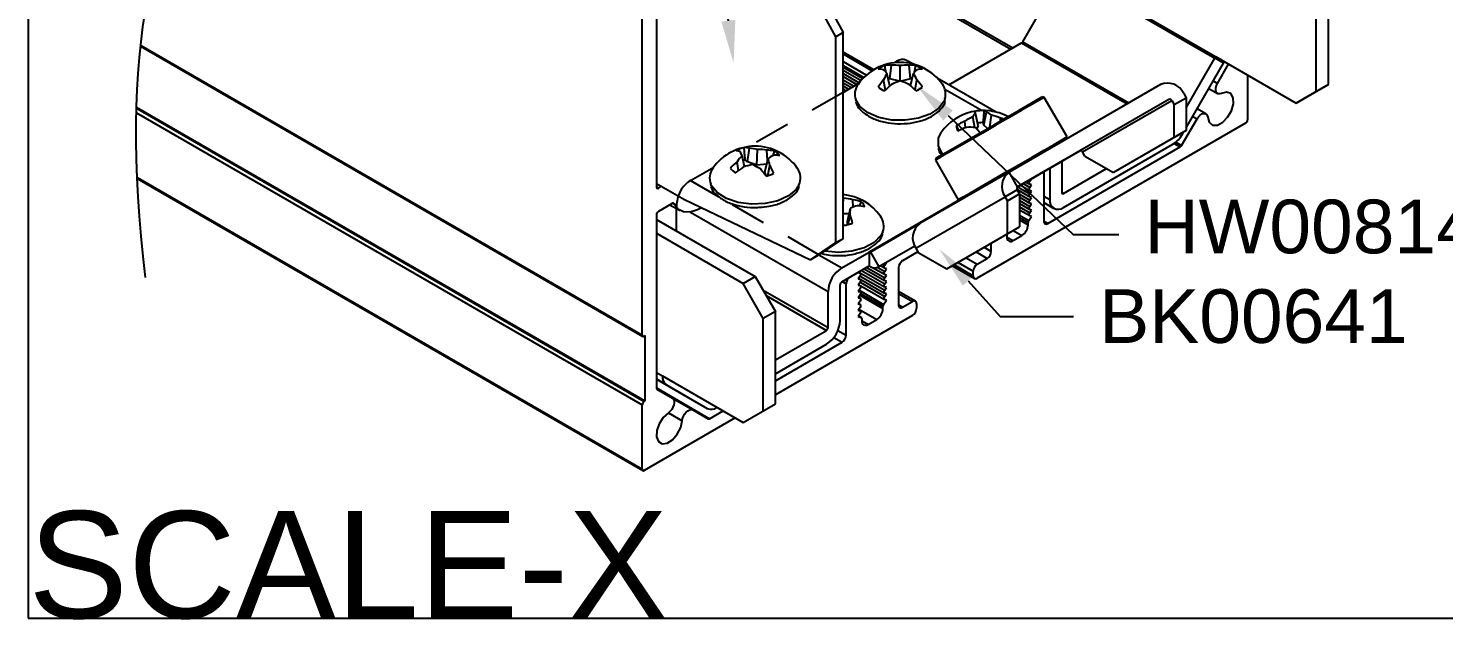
# Model space of a CAD drawing. Extents: x 0 to 10.6, y -9.5 to 0.1.
# Drawn here: x 0 to 4.96, y -9.473 to -7.401 of the extents above; entities that cross this region are included whole.
import ezdxf
from ezdxf import colors
from ezdxf.entities.mleader import LeaderData, LeaderLine
from ezdxf.math import Vec2, Vec3

# ---------------------------------------------------------------- set-up
doc = ezdxf.new("R2010")
doc.units = 0
doc.header["$LTSCALE"] = 0.5
doc.header["$MEASUREMENT"] = 0
doc.linetypes.add('HIDDEN', pattern=[0.375, 0.25, -0.125])
for name, color, linetype in [('Brackets', 181, 'CONTINUOUS'), ('Dimension', 10, 'CONTINUOUS'), ('FAB DWG', 221, 'CONTINUOUS'), ('Hardware', 242, 'CONTINUOUS'), ('Housing', 150, 'CONTINUOUS')]:
    doc.layers.add(name, color=color, linetype=linetype)
doc.layers.add('Text-Unprinted', color=131, linetype='CONTINUOUS', plot=False)
doc.styles.add('LSAD_Standard', font='arial.ttf')
doc.styles.get("Standard").update_dxf_attribs({"font": 'arial.ttf'})

msp = doc.modelspace()

# ---------------------------------------------------------------- linework, layer by layer
at = {"layer": 'Brackets', "linetype": 'Continuous', "lineweight": 25, "transparency": 16777216}
for p, q in [((3.48441, -7.44809), (3.62774, -7.19984)), ((3.62774, -7.19984), (4.15807, -7.50599)), ((3.6294, -7.19426), (4.15973, -7.50041)), ((2.82952, -7.43084), (2.74147, -7.26905)), ((2.76686, -7.25439), (2.85491, -7.41619)), ((4.55557, -7.59845), (4.55557, -7.27435)), ((4.51328, -7.62286), (4.51328, -7.29876)), ((2.85491, -7.41619), (2.82952, -7.43084)), ((2.82952, -8.15166), (2.82952, -7.43084)), ((2.85491, -8.137), (2.85491, -7.41619)), ((3.226, -7.59918), (3.48041, -7.45231)), ((3.48041, -7.45231), (3.85035, -7.66587)), ((3.48441, -7.44809), (3.856, -7.6626)), ((3.03469, -7.52182), (3.04349, -7.51674)), ((3.04349, -7.51674), (3.05035, -7.5207)), ((3.09941, -7.5261), (3.07738, -7.51338)), ((4.05746, -7.68025), (4.15807, -7.50599)), ((4.05746, -7.7493), (4.18797, -7.52325)), ((4.18797, -7.52325), (4.15807, -7.50599)), ((4.15973, -7.50041), (4.44257, -7.66369)), ((4.18797, -7.52325), (4.19068, -7.51828)), ((3.39109, -7.69448), (3.18496, -7.57548)), ((2.85491, -7.6256), (2.91028, -7.59364)), ((3.21166, -7.61382), (3.34204, -7.68909)), ((3.96712, -7.59846), (3.43679, -7.90461)), ((4.04896, -7.6295), (4.05746, -7.64422)), ((4.44257, -7.66369), (4.51328, -7.62286)), ((4.55557, -7.59845), (4.48486, -7.63928)), ((4.51328, -7.62286), (4.55557, -7.59845)), ((3.99702, -7.65024), (3.46669, -7.9564)), ((3.55998, -7.64301), (3.47946, -7.68948)), ((3.55998, -7.64301), (3.55315, -7.64118)), ((3.63998, -7.78157), (3.55998, -7.64301)), ((3.99702, -7.65024), (3.68452, -7.8307)), ((3.69418, -7.83437), (4.00668, -7.65391)), ((4.00668, -7.65391), (4.01518, -7.66863)), ((4.01518, -7.66863), (4.05746, -7.64422)), ((4.01518, -7.7841), (4.01518, -7.66863)), ((4.05746, -7.64422), (4.05746, -7.75969)), ((4.48486, -7.63928), (4.44257, -7.66369)), ((3.63816, -7.78836), (3.63998, -7.78157)), ((4.05746, -7.75969), (3.80269, -7.90682)), ((4.05746, -7.75969), (4.01518, -7.7841)), ((4.04464, -7.77151), (4.04846, -7.76489)), ((3.51106, -7.93087), (3.68452, -7.8307)), ((3.62742, -8.02858), (4.01074, -7.80729)), ((3.70268, -7.84909), (3.69418, -7.83437)), ((3.18076, -7.85618), (3.17893, -7.86301)), ((3.17893, -7.86301), (3.25893, -8.00157)), ((3.62176, -7.86695), (3.62176, -7.97649)), ((3.70268, -7.84909), (3.80268, -7.90682)), ((3.43679, -7.90461), (3.12429, -8.08507)), ((3.46669, -7.9564), (3.43679, -7.90461)), ((3.51106, -7.93087), (3.46594, -7.95692)), ((3.57947, -7.89137), (3.57947, -8.0009)), ((3.62742, -7.97975), (3.77822, -7.8927)), ((2.20077, -7.94433), (2.29919, -8.00115)), ((3.46504, -7.96659), (3.42275, -7.991)), ((3.43125, -8.00572), (3.47354, -7.98131)), ((3.47354, -7.98131), (3.46504, -7.96659)), ((3.47354, -7.98131), (3.47354, -8.09679)), ((3.62176, -7.97649), (3.62742, -7.97975)), ((2.27191, -8.11164), (2.27191, -8.03263)), ((2.29919, -8.00115), (2.74147, -8.21179)), ((3.2626, -8.00255), (2.94683, -8.18484)), ((3.11025, -8.17146), (3.42275, -7.991)), ((3.25893, -8.00157), (3.26573, -8.00339)), ((3.43125, -8.00572), (3.42275, -7.991)), ((3.43125, -8.1212), (3.43125, -8.00572)), ((3.55826, -7.98865), (3.57947, -8.0009)), ((3.55826, -8.01159), (3.59352, -8.03194)), ((2.20077, -8.07057), (2.54711, -8.27051)), ((2.32014, -8.04536), (2.80224, -8.32368)), ((2.20077, -8.1194), (2.50483, -8.29492)), ((3.12429, -8.08507), (2.95083, -8.18524)), ((3.21875, -8.24391), (3.47354, -8.09679)), ((2.74147, -8.21179), (2.82952, -8.15166)), ((2.85491, -8.137), (2.76686, -8.19713)), ((2.82952, -8.15166), (2.85491, -8.137)), ((3.10659, -8.16435), (2.98073, -8.23703)), ((3.1066, -8.16437), (2.98073, -8.23703)), ((3.11025, -8.17146), (3.11875, -8.18618)), ((2.76686, -8.19713), (2.74147, -8.21179)), ((2.77051, -8.19464), (2.85018, -8.24064)), ((2.85018, -8.24064), (2.94683, -8.18484)), ((2.94683, -8.18484), (2.94683, -8.23367)), ((2.95083, -8.18524), (2.98073, -8.23703)), ((3.11875, -8.18618), (3.21875, -8.24391)), ((2.50483, -8.29492), (2.54711, -8.27051)), ((2.54711, -8.27051), (2.61782, -8.39299)), ((2.85018, -8.28947), (2.94683, -8.23367)), ((2.57554, -8.4174), (2.50483, -8.29492)), ((2.57464, -8.3182), (2.80224, -8.44959)), ((2.80224, -8.44959), (2.80224, -8.32368)), ((2.84452, -8.42518), (2.84452, -8.29926)), ((2.58595, -8.33779), (2.79658, -8.45938)), ((2.61782, -8.39299), (2.57554, -8.4174)), ((2.57554, -8.7415), (2.57554, -8.4174)), ((2.61782, -8.71709), (2.61782, -8.39299)), ((2.61782, -8.56258), (2.79658, -8.45938)), ((2.61782, -8.61141), (2.79658, -8.50821)), ((2.20077, -8.6068), (2.22198, -8.61905)), ((2.20077, -8.62974), (2.23603, -8.65009)), ((2.20077, -8.62976), (2.37936, -8.73286)), ((2.22198, -8.61905), (2.50483, -8.78233)), ((2.23603, -8.65009), (2.37936, -8.73286)), ((2.50483, -8.78233), (2.61782, -8.71709))]:
    msp.add_line(p, q, dxfattribs=at)
at = {"layer": 'Brackets', "linetype": 'HIDDEN', "transparency": 16777216}
for p, q in [((2.85491, -7.6256), (2.52601, -7.81547)), ((2.27191, -8.01752), (2.27191, -8.03263)), ((2.77051, -8.19464), (2.45224, -8.01091))]:
    msp.add_line(p, q, dxfattribs=at)
at = {"layer": 'Brackets', "linetype": 'HIDDEN', "lineweight": 25, "transparency": 16777216}
for q in [(2.4016, -7.88729), (2.41734, -7.99076)]:
    msp.add_line((2.31985, -7.93448), q, dxfattribs=at)
at = {"layer": 'Brackets', "linetype": 'Continuous', "lineweight": 25, "transparency": 16777216, "flags": 128}
for points in [[(3.18076, -7.85618), (3.18155, -7.85572), (3.19229, -7.84952), (3.21493, -7.83644), (3.24793, -7.81738), (3.28905, -7.79364), (3.33547, -7.76684), (3.38404, -7.7388), (3.43145, -7.71143), (3.47446, -7.6866)], [(3.47446, -7.6866), (3.51014, -7.666), (3.53607, -7.65103), (3.55047, -7.64272), (3.55315, -7.64118)], [(3.47946, -7.68948), (3.43731, -7.71381), (3.39091, -7.74061), (3.34315, -7.76818), (3.29705, -7.79479), (3.2555, -7.81879), (3.22111, -7.83865), (3.19604, -7.85312), (3.18186, -7.86131), (3.17893, -7.86301)], [(3.55946, -7.82805), (3.59469, -7.80771), (3.62079, -7.79264), (3.63613, -7.78379), (3.63998, -7.78157)], [(3.25893, -8.00157), (3.26186, -7.99987), (3.27604, -7.99169), (3.30111, -7.97721), (3.3355, -7.95735), (3.37705, -7.93336), (3.42315, -7.90674), (3.47091, -7.87917), (3.51731, -7.85238), (3.55946, -7.82805)], [(3.46607, -7.95682), (3.47526, -7.95151), (3.51746, -7.92715), (3.55676, -7.90445), (3.59, -7.88526), (3.61448, -7.87112), (3.62821, -7.86319), (3.63009, -7.8621), (3.61996, -7.86795), (3.59864, -7.88026), (3.56786, -7.89803)], [(3.56786, -7.89803), (3.53011, -7.91982), (3.48845, -7.94387), (3.46674, -7.9564)]]:
    msp.add_lwpolyline(points, dxfattribs=at)
at = {"layer": 'Brackets', "linetype": 'Continuous', "lineweight": 25, "transparency": 16777216}
for centre, radius, start, end in [((3.4743, -7.44252), 0.01154, 301.95467, 331.14439), ((3.06335, -7.54446), 0.0341, 65.69288, 125.61758), ((4.14819, -7.50002), 0.01154, 328.85627, 358.0435), ((3.9922, -7.65574), 0.06254, 24.8163, 113.64307), ((3.99998, -7.657), 0.00738, 24.8163, 113.64307), ((3.95898, -7.7243), 0.09781, 301.95467, 331.14439), ((3.68748, -7.83746), 0.00738, 24.8163, 113.64307), ((3.47386, -7.95497), 0.06253, 126.35124, 215.18509), ((3.47107, -7.96234), 0.00738, 126.35124, 215.18509), ((3.62521, -7.97705), 0.00349, 170.78596, 309.20329), ((3.6087, -8.00564), 0.02961, 170.78596, 309.20329), ((3.16136, -8.13543), 0.06253, 126.35124, 215.18509), ((2.94918, -8.18157), 0.00402, 234.38183, 294.31395), ((2.90633, -8.32841), 0.1042, 122.60548, 177.39452), ((2.96669, -8.20595), 0.0341, 234.38183, 294.31395), ((2.85681, -8.29982), 0.01229, 122.60548, 177.39452), ((2.74044, -8.42044), 0.1042, 302.60548, 357.39452), ((2.78996, -8.44903), 0.01229, 302.60548, 357.39452), ((2.25593, -8.62239), 0.03411, 174.37962, 234.30196), ((2.3934, -8.70178), 0.0341, 245.68605, 305.61817)]:
    msp.add_arc(centre, radius, start, end, dxfattribs=at)
at = {"layer": 'Brackets', "linetype": 'HIDDEN', "lineweight": 25, "transparency": 16777216}
msp.add_arc((2.376, -8.02226), 0.1042, 122.60548, 177.39452, dxfattribs=at)
at = {"layer": 'Dimension', "transparency": 16777216}
msp.add_open_spline([(0.41052, -8.27378), (0.21779, -6.69571), (1.59086, -5.91625), (2.96392, -5.13679), (2.79762, -3.61228)], degree=3, knots=[0, 0, 0, 0, 1, 1.986271, 1.986271, 1.986271, 1.986271], dxfattribs=at)
at = {"layer": 'Hardware', "linetype": 'Continuous', "lineweight": 25, "transparency": 16777216}
for p, q in [((3.01918, -7.57849), (3.0245, -7.53036)), ((3.05533, -7.58561), (3.05533, -7.53189)), ((3.09149, -7.57849), (3.08616, -7.53036)), ((3.10517, -7.55512), (3.10948, -7.5308)), ((3.00347, -7.61816), (2.99723, -7.58169)), ((3.01903, -7.6025), (3.0088, -7.55875)), ((3.01918, -7.57849), (3.01252, -7.57465)), ((3.0526, -7.58648), (3.01918, -7.57849)), ((3.09149, -7.57849), (3.05806, -7.58648)), ((3.09814, -7.57465), (3.09149, -7.57849)), ((3.09163, -7.6025), (3.10186, -7.55875)), ((3.10719, -7.61816), (3.11343, -7.58169)), ((3.28356, -7.74982), (3.28204, -7.72639)), ((3.31626, -7.74842), (3.30979, -7.71101)), ((3.3286, -7.74175), (3.31903, -7.69792)), ((3.34816, -7.74014), (3.34604, -7.73154)), ((3.34816, -7.74014), (3.35721, -7.69477)), ((3.36968, -7.74709), (3.37493, -7.70564)), ((3.40643, -7.72587), (3.40653, -7.71613)), ((3.3286, -7.74175), (3.32342, -7.75344)), ((3.36064, -7.7523), (3.34816, -7.74014)), ((2.52059, -7.86873), (2.52733, -7.82125)), ((2.55328, -7.88115), (2.55542, -7.82602)), ((2.59069, -7.86453), (2.58788, -7.82796)), ((2.61015, -7.84807), (2.6145, -7.83115)), ((2.48826, -7.8998), (2.48379, -7.8687)), ((2.50957, -7.88581), (2.50096, -7.84734)), ((2.52059, -7.86873), (2.51215, -7.86154)), ((2.55328, -7.88115), (2.52059, -7.86873)), ((2.58774, -7.87705), (2.55328, -7.88115)), ((2.58118, -7.9049), (2.59235, -7.85746)), ((2.59086, -7.91778), (2.5979, -7.88135)), ((2.58624, -7.9191), (2.58118, -7.9049)), ((2.85491, -8.01847), (2.85675, -7.99611)), ((2.87062, -8.07749), (2.88107, -8.03141)), ((2.89053, -8.02734), (2.88964, -8.00217)), ((2.91354, -8.02426), (2.91886, -8.00887)), ((2.87662, -8.05103), (2.85491, -8.05085)), ((2.87033, -8.08927), (2.87062, -8.07749)), ((2.87245, -8.08881), (2.87949, -8.05555))]:
    msp.add_line(p, q, dxfattribs=at)
at = {"layer": 'Hardware', "linetype": 'Continuous', "lineweight": 25, "transparency": 16777216, "flags": 128}
for points in [[(2.94257, -7.69712), (2.91434, -7.67504), (2.89934, -7.65116)], [(3.21203, -7.64912), (3.20937, -7.65585), (3.19036, -7.681), (3.15935, -7.7018), (3.1191, -7.7164), (3.07319, -7.7235), (3.02568, -7.72248), (2.98081, -7.71341), (2.94257, -7.69712)], [(3.18914, -7.81342), (3.18951, -7.78598), (3.19923, -7.76581)], [(3.20493, -7.84221), (3.2028, -7.83971), (3.18914, -7.81342)], [(2.41466, -7.97734), (2.39415, -7.95258), (2.39164, -7.94729)], [(2.70038, -7.95017), (2.69016, -7.96583), (2.66328, -7.98846), (2.62603, -8.00552), (2.58174, -8.01548), (2.53433, -8.01746), (2.48801, -8.01128), (2.4469, -7.9975), (2.41466, -7.97734)], [(2.99407, -8.11387), (2.98705, -8.1273), (2.96347, -8.15113), (2.92877, -8.16989), (2.88603, -8.1819), (2.83906, -8.18612), (2.79202, -8.18215), (2.78947, -8.18169)], [(2.85728, -8.09138), (2.85558, -8.08777), (2.85491, -8.08635)]]:
    msp.add_lwpolyline(points, dxfattribs=at)
at = {"layer": 'Hardware', "linetype": 'Continuous', "lineweight": 25, "transparency": 16777216}
for centre, radius, start, end in [((3.05533, -7.70124), 0.1806, 35.08802, 144.91198), ((3.03333, -7.61382), 0.08903, 111.17344, 128.82118), ((3.01451, -7.61865), 0.08886, 83.54521, 98.62958), ((3.03169, -7.69699), 0.16679, 81.85049, 92.46962), ((3.07897, -7.69699), 0.16679, 87.53038, 98.14951), ((3.09615, -7.61865), 0.08886, 81.37042, 96.45479), ((3.07733, -7.61382), 0.08903, 51.17882, 68.82656), ((2.98102, -7.62164), 0.07727, 77.88545, 92.59372), ((3.16825, -7.73534), 0.2299, 138.06274, 146.0598), ((2.91804, -7.63012), 0.11546, 38.18304, 46.6966), ((3.17984, -7.65935), 0.19843, 149.53505, 156.95991), ((3.13553, -7.84079), 0.26749, 107.44665, 114.52408), ((2.97513, -7.84079), 0.26749, 65.47592, 72.55335), ((3.19262, -7.63012), 0.11546, 133.3034, 141.81696), ((2.93082, -7.65935), 0.19843, 23.04009, 30.46495), ((3.12964, -7.62164), 0.07727, 87.40628, 102.11455), ((2.94241, -7.73534), 0.2299, 33.9402, 41.93726), ((2.9524, -7.63177), 0.05649, 142.55623, 200.07743), ((3.03333, -7.53761), 0.08903, 231.17882, 248.82656), ((3.26252, -7.86001), 0.3544, 132.19105, 137.51163), ((2.84814, -7.86001), 0.3544, 42.48837, 47.80895), ((3.07733, -7.53761), 0.08903, 291.17344, 308.82118), ((3.15627, -7.63212), 0.0583, 343.04875, 36.52452), ((3.34701, -7.86962), 0.1806, 61.64832, 144.91198), ((3.35999, -7.90954), 0.19904, 113.0566, 122.76368), ((3.389, -7.88666), 0.19268, 114.27236, 123.71781), ((3.36759, -7.742), 0.06558, 137.76287, 151.80321), ((3.34689, -7.84933), 0.15996, 88.75253, 100.67646), ((3.24926, -7.71621), 0.07213, 14.69067, 19.49277), ((3.34689, -7.86132), 0.12978, 90.37782, 99.05117), ((3.34523, -7.703), 0.01453, 34.49432, 69.26728), ((3.32228, -7.77158), 0.08438, 51.3959, 65.55064), ((3.32776, -7.90071), 0.20069, 66.88782, 76.40535), ((3.36221, -7.8902), 0.17963, 71.99622, 75.71602), ((3.28626, -7.74389), 0.03403, 177.08035, 210.71831), ((3.36631, -7.97805), 0.24277, 108.94542, 116.75925), ((3.30197, -7.97011), 0.22215, 85.57883, 93.73713), ((3.08264, -7.96448), 0.32017, 38.03019, 42.39324), ((2.54666, -7.99489), 0.1806, 35.08802, 144.91198), ((2.53575, -7.9307), 0.11471, 103.92821, 118.8228), ((2.47689, -7.87856), 0.04849, 67.54909, 85.7959), ((2.27452, -7.93188), 0.2417, 20.47416, 23.95432), ((2.51182, -7.88026), 0.06101, 75.27971, 93.46611), ((2.51752, -7.96435), 0.14343, 74.67558, 86.07907), ((2.56063, -8.01104), 0.1851, 81.5328, 91.61086), ((2.58731, -7.94564), 0.11768, 76.63834, 89.72039), ((2.58206, -7.88827), 0.06569, 38.76982, 60.40448), ((2.62342, -8.03731), 0.21891, 129.62937, 138.27357), ((2.63332, -7.97127), 0.18132, 136.88279, 145.55311), ((2.54022, -7.95834), 0.10079, 106.16583, 110.63602), ((2.5867, -8.13572), 0.26154, 100.75639, 108.10361), ((2.42428, -8.12448), 0.2707, 58.43365, 65.1852), ((2.66516, -7.95152), 0.11895, 117.89044, 127.74395), ((2.33458, -7.92994), 0.26777, 10.45576, 15.70467), ((2.38435, -8.01659), 0.25277, 25.30656, 32.34587), ((2.61794, -7.957), 0.11093, 82.05624, 94.35476), ((2.44509, -7.92559), 0.05769, 143.24776, 202.09274), ((2.51125, -7.85047), 0.06569, 218.76982, 240.40448), ((2.68209, -8.14452), 0.31219, 124.46455, 130.62955), ((2.2299, -8.16638), 0.4327, 34.80963, 39.04025), ((2.55756, -7.80804), 0.11471, 283.92821, 298.8228), ((2.64931, -7.92546), 0.05673, 334.18033, 37.3052), ((2.83834, -8.16328), 0.1806, 35.08802, 84.73484), ((2.8375, -8.19289), 0.19772, 74.71068, 84.41397), ((2.12361, -7.99401), 0.75838, 355.34594, 357.17337), ((2.94324, -8.16257), 0.14515, 105.73008, 115.36279), ((2.87122, -8.14958), 0.14856, 71.29489, 82.87673), ((2.89584, -8.17468), 0.15203, 76.54302, 86.9659), ((2.88853, -8.043), 0.04566, 20.75743, 48.37074), ((2.84137, -7.95081), 0.14147, 276.45811, 289.40314), ((2.58082, -8.16364), 0.31763, 14.47629, 19.89562), ((2.94061, -8.0939), 0.05707, 339.51537, 37.11808)]:
    msp.add_arc(centre, radius, start, end, dxfattribs=at)
for points, knots in [([(3.00547, -7.5551), (3.00523, -7.55373), (3.00378, -7.54563), (3.00236, -7.53753), (3.00118, -7.5308)], [0, 0, 0, 0, 0.1697287, 1, 1, 1, 1]), ([(2.89962, -7.65901), (2.90027, -7.66182), (2.90304, -7.67376), (2.91829, -7.69122), (2.93591, -7.70312), (2.94419, -7.70871)], [0, 0, 0, 0, 0.1406913, 0.5964406, 1, 1, 1, 1]), ([(2.94419, -7.70871), (2.95016, -7.71186), (2.96743, -7.72096), (3.00173, -7.73125), (3.04607, -7.73658), (3.0913, -7.73433), (3.13369, -7.72471), (3.17072, -7.70826), (3.19739, -7.68559), (3.21202, -7.66735), (3.21297, -7.65717), (3.21299, -7.65703)], [0, 0, 0, 0, 0.069702, 0.2016792, 0.333528, 0.4652707, 0.5973306, 0.7301571, 0.8642248, 0.9982668, 1, 1, 1, 1]), ([(3.34604, -7.73154), (3.34678, -7.72432), (3.34822, -7.71027), (3.34967, -7.69623), (3.35037, -7.68941)], [0, 0, 0, 0, 0.5143015, 1, 1, 1, 1]), ([(3.26137, -7.75944), (3.26125, -7.75922), (3.25821, -7.75347), (3.25518, -7.74771), (3.25227, -7.74216)], [0, 0, 0, 0, 0.0377864, 1, 1, 1, 1]), ([(2.51215, -7.86154), (2.51146, -7.85431), (2.51011, -7.84025), (2.50878, -7.82619), (2.50814, -7.81936)], [0, 0, 0, 0, 0.5143015, 1, 1, 1, 1]), ([(3.18788, -7.82062), (3.18928, -7.82596), (3.19132, -7.8337), (3.19692, -7.84029), (3.19867, -7.84234)], [0, 0, 0, 0, 0.6893729, 1, 1, 1, 1]), ([(2.3922, -7.95541), (2.39345, -7.95924), (2.39747, -7.97154), (2.40851, -7.98343), (2.41848, -7.99055), (2.41987, -7.99154)], [0, 0, 0, 0, 0.28017411, 0.89955547, 1, 1, 1, 1]), ([(2.56097, -8.02817), (2.57301, -8.02728), (2.59996, -8.02527), (2.63825, -8.01346), (2.6719, -7.99491), (2.6938, -7.97489), (2.69935, -7.96031), (2.7012, -7.95545)], [0, 0, 0, 0, 0.1858787, 0.416363, 0.6485162, 0.8828425, 1, 1, 1, 1]), ([(2.41987, -7.99154), (2.42353, -7.99434), (2.43657, -8.0043), (2.4657, -8.01749), (2.50743, -8.02715), (2.54074, -8.03057), (2.55818, -8.0285), (2.56097, -8.02817)], [0, 0, 0, 0, 0.1087619, 0.387731, 0.6674901, 0.9467089, 1, 1, 1, 1]), ([(2.84381, -8.19681), (2.84712, -8.19694), (2.86534, -8.19766), (2.89803, -8.1916), (2.93786, -8.17868), (2.96953, -8.1585), (2.98882, -8.13884), (2.99269, -8.12538), (2.99371, -8.12183)], [0, 0, 0, 0, 0.0479319, 0.2641896, 0.4813155, 0.700194, 0.9208839, 1, 1, 1, 1]), ([(2.78168, -8.19043), (2.7907, -8.19261), (2.81058, -8.19743), (2.83207, -8.19703), (2.84381, -8.19681)], [0, 0, 0, 0, 0.4536267, 1, 1, 1, 1])]:
    msp.add_open_spline(points, degree=3, knots=knots, dxfattribs=at)
at = {"layer": 'Housing', "linetype": 'Continuous', "lineweight": 25, "transparency": 16777216}
for p, q in [((2.15134, -8.4757), (2.15134, -6.47149)), ((2.29875, -6.80562), (3.44969, -7.47005)), ((2.29875, -6.81379), (3.44262, -7.47413)), ((2.20077, -6.9229), (2.20077, -7.95683)), ((0.3934, -7.46425), (2.15341, -8.48028)), ((0.39374, -7.46106), (2.15134, -8.4757)), ((2.96248, -7.54633), (2.85491, -7.48423)), ((2.85491, -7.49099), (2.95685, -7.54984)), ((2.85491, -7.51771), (2.93679, -7.56498)), ((2.85491, -7.53202), (2.92733, -7.57383)), ((2.85491, -7.53754), (2.9239, -7.57737)), ((4.16715, -7.59396), (4.2058, -7.52701)), ((2.85491, -7.54758), (2.91797, -7.58398)), ((2.85491, -7.5591), (2.91163, -7.59184)), ((2.85491, -7.56963), (2.90339, -7.59761)), ((2.85491, -7.58115), (2.89341, -7.60338)), ((4.15215, -7.5853), (4.16715, -7.59396)), ((4.27266, -7.56561), (4.27266, -7.72142)), ((2.85491, -7.59167), (2.8843, -7.60864)), ((2.85491, -7.6032), (2.87432, -7.6144)), ((2.85491, -7.61372), (2.8652, -7.61966)), ((2.85491, -7.62524), (2.85522, -7.62542)), ((4.13665, -7.61215), (4.16715, -7.62976)), ((0.37902, -7.68119), (2.15841, -8.70841)), ((0.37913, -7.67718), (2.16195, -8.70637)), ((4.1264, -7.70034), (4.0959, -7.68273)), ((0.3786, -7.69728), (2.15134, -8.72066)), ((4.26559, -7.73366), (3.32536, -8.27645)), ((4.04146, -7.81167), (4.0954, -7.71823)), ((4.0804, -7.70957), (4.0954, -7.71823)), ((3.5724, -8.08484), (4.03646, -7.81694)), ((4.01505, -7.80458), (4.03646, -7.81694)), ((4.02117, -7.79995), (4.04146, -7.81167)), ((0.38107, -7.92407), (2.15134, -8.94603)), ((0.38122, -7.92754), (2.15341, -8.95061)), ((3.50498, -7.93438), (3.50953, -7.93701)), ((3.50953, -7.93701), (3.51556, -7.92828)), ((3.55826, -7.90362), (3.55826, -8.07667)), ((2.20077, -7.95683), (2.20784, -7.96091)), ((2.20784, -7.96091), (2.21867, -7.95466)), ((3.46457, -7.96567), (3.50893, -7.99128)), ((3.46679, -7.95643), (3.50953, -7.9811)), ((3.47354, -7.98237), (3.50953, -8.00314)), ((3.47677, -7.95067), (3.50893, -7.96923)), ((3.48589, -7.94541), (3.50953, -7.95905)), ((3.49587, -7.93964), (3.50893, -7.94719)), ((3.51583, -7.94992), (3.50929, -7.94736)), ((3.51583, -7.97197), (3.50929, -7.96941)), ((3.50953, -7.95905), (3.51583, -7.94992)), ((3.50953, -7.9811), (3.51583, -7.97197)), ((2.25626, -8.01461), (2.20784, -8.04256)), ((2.24848, -8.0191), (2.28389, -8.03954)), ((2.25906, -8.01366), (2.26276, -8.01579)), ((3.47354, -7.99289), (3.50893, -8.01332)), ((3.47354, -8.00441), (3.50953, -8.02519)), ((3.47354, -8.01494), (3.50893, -8.03537)), ((3.47354, -8.02646), (3.50953, -8.04724)), ((3.51583, -7.99401), (3.50929, -7.99145)), ((3.51583, -8.01606), (3.50929, -8.0135)), ((3.50953, -8.00314), (3.51583, -7.99401)), ((3.50953, -8.02519), (3.51583, -8.01606)), ((2.20077, -8.05481), (2.20077, -8.66099)), ((3.47354, -8.03698), (3.50893, -8.05742)), ((3.47354, -8.05611), (3.50577, -8.07472)), ((3.47354, -8.06393), (3.50352, -8.08124)), ((3.47354, -8.0721), (3.50352, -8.08941)), ((3.50352, -8.08941), (3.50352, -8.08124)), ((3.50577, -8.07472), (3.51583, -8.06015)), ((3.51583, -8.03811), (3.50929, -8.03555)), ((3.51583, -8.06015), (3.50929, -8.05759)), ((3.50953, -8.04724), (3.51583, -8.03811)), ((3.55826, -8.07667), (3.5724, -8.08484)), ((3.42916, -8.12417), (3.42916, -8.13234)), ((3.42916, -8.13235), (3.45108, -8.145)), ((3.45107, -8.10976), (3.4816, -8.12738)), ((3.45108, -8.145), (3.4816, -8.12738)), ((3.34949, -8.16842), (3.37441, -8.1828)), ((3.37441, -8.1828), (3.37441, -8.15403)), ((2.99631, -8.22803), (3.00085, -8.23066)), ((3.00085, -8.23066), (3.00688, -8.22193)), ((3.11755, -8.18411), (3.06373, -8.21518)), ((3.23802, -8.23279), (3.31536, -8.27744)), ((3.24388, -8.22941), (3.31122, -8.26828)), ((3.25802, -8.22124), (3.31122, -8.25195)), ((3.28631, -8.20491), (3.32536, -8.22745)), ((3.32121, -8.18475), (3.36027, -8.2073)), ((3.32536, -8.22745), (3.36027, -8.2073)), ((2.87988, -8.27232), (2.90302, -8.25897)), ((2.9147, -8.26856), (2.90816, -8.27868)), ((2.90816, -8.27868), (2.91447, -8.28052)), ((2.9088, -8.25563), (2.91211, -8.25754)), ((2.90901, -8.27737), (2.91447, -8.28052)), ((2.91507, -8.28078), (2.90905, -8.2773)), ((2.90922, -8.25539), (2.9147, -8.25856)), ((2.91507, -8.25873), (2.90925, -8.25537)), ((2.90949, -8.27663), (3.00026, -8.32902)), ((2.91005, -8.2549), (3.00026, -8.30698)), ((2.91211, -8.25754), (2.9147, -8.25856)), ((2.91218, -8.25707), (2.91236, -8.25357)), ((2.91445, -8.26896), (3.00085, -8.31884)), ((2.91917, -8.24964), (3.00085, -8.2968)), ((2.92915, -8.24388), (3.00026, -8.28493)), ((2.93826, -8.23862), (3.00085, -8.27475)), ((2.95837, -8.2387), (3.00026, -8.26288)), ((2.9768, -8.23882), (3.00085, -8.2527)), ((2.98719, -8.2333), (3.00026, -8.24084)), ((3.00716, -8.24357), (3.00062, -8.24101)), ((3.00716, -8.26562), (3.00062, -8.26306)), ((3.00085, -8.2527), (3.00716, -8.24357)), ((3.00085, -8.27475), (3.00716, -8.26562)), ((3.04959, -8.23968), (3.04959, -8.37032)), ((3.31122, -8.26828), (3.31122, -8.25195)), ((2.85159, -8.28865), (2.86574, -8.29682)), ((2.86574, -8.47646), (2.86574, -8.29682)), ((2.9147, -8.29061), (2.90816, -8.30072)), ((2.90816, -8.30072), (2.91447, -8.30257)), ((2.9147, -8.31266), (2.90816, -8.32277)), ((2.90816, -8.32277), (2.91447, -8.32462)), ((2.90901, -8.29942), (2.91447, -8.30257)), ((2.90901, -8.32146), (2.91447, -8.32462)), ((2.91507, -8.30282), (2.90905, -8.29935)), ((2.91507, -8.32487), (2.90905, -8.3214)), ((2.90949, -8.29867), (3.00026, -8.35107)), ((2.91086, -8.31859), (2.9971, -8.36837)), ((2.91445, -8.29101), (3.00085, -8.34089)), ((2.91663, -8.32974), (2.99484, -8.37489)), ((3.00716, -8.28767), (3.00062, -8.2851)), ((3.00716, -8.30971), (3.00062, -8.30715)), ((3.00716, -8.33176), (3.00062, -8.3292)), ((3.00085, -8.2968), (3.00716, -8.28767)), ((3.00085, -8.31884), (3.00716, -8.30971)), ((3.00085, -8.34089), (3.00716, -8.33176)), ((3.10864, -8.35734), (3.04959, -8.32325)), ((3.04959, -8.33002), (3.09864, -8.35833)), ((2.9147, -8.3347), (2.90816, -8.34481)), ((2.90816, -8.34481), (2.91447, -8.34666)), ((2.9147, -8.35675), (2.90816, -8.36686)), ((2.90816, -8.36686), (2.91447, -8.36871)), ((2.9147, -8.3788), (2.90816, -8.38891)), ((2.90901, -8.34351), (2.91447, -8.34666)), ((2.90901, -8.36556), (2.91447, -8.36871)), ((2.91507, -8.34692), (2.90905, -8.34344)), ((2.91507, -8.36896), (2.90905, -8.36549)), ((2.91372, -8.33623), (2.99484, -8.38306)), ((2.99484, -8.38306), (2.99484, -8.37489)), ((2.9971, -8.36837), (3.00716, -8.35381)), ((3.00716, -8.35381), (3.00062, -8.35124)), ((3.04959, -8.37033), (3.06373, -8.37849)), ((3.06373, -8.37849), (3.09864, -8.35833)), ((3.11278, -8.3665), (3.11278, -8.38283)), ((3.09864, -8.40733), (2.61782, -8.6849)), ((2.90816, -8.38891), (2.91447, -8.39076)), ((2.9147, -8.40084), (2.90816, -8.41095)), ((2.90816, -8.41095), (2.91823, -8.4139)), ((2.90901, -8.3876), (2.91447, -8.39076)), ((2.91507, -8.39101), (2.90905, -8.38754)), ((2.90951, -8.40887), (2.91823, -8.4139)), ((2.91882, -8.41416), (2.90955, -8.40881)), ((2.91064, -8.38508), (2.97292, -8.42103)), ((2.92048, -8.41782), (2.92048, -8.42599)), ((2.92048, -8.426), (2.9424, -8.43865)), ((2.9424, -8.43865), (2.97292, -8.42103)), ((2.16195, -8.47774), (2.15841, -8.47978)), ((2.16195, -8.70637), (2.16195, -8.47774)), ((2.83681, -8.45975), (2.86574, -8.47646)), ((2.61782, -8.63591), (2.8516, -8.50095)), ((2.82266, -8.48425), (2.8516, -8.50095)), ((2.20077, -8.66103), (2.38754, -8.76884)), ((2.20284, -8.66557), (2.25685, -8.69676)), ((2.15134, -8.94603), (2.15134, -8.72066)), ((2.15841, -8.70841), (2.16195, -8.70637)), ((2.25727, -8.69701), (2.3286, -8.73819)), ((2.47694, -8.76623), (2.15841, -8.95011)), ((2.24289, -8.74796), (2.29123, -8.77587)), ((2.3286, -8.73819), (2.38254, -8.76934)), ((2.38754, -8.76884), (2.4345, -8.74173))]:
    msp.add_line(p, q, dxfattribs=at)
at = {"layer": 'Housing', "linetype": 'Continuous', "lineweight": 25, "transparency": 16777216, "flags": 128}
for points in [[(4.13277, -7.71277), (4.1379, -7.73054), (4.14984, -7.74022), (4.16656, -7.74017), (4.18521, -7.73039), (4.20262, -7.71254), (4.21582, -7.68968), (4.22257, -7.66568), (4.22172, -7.64463), (4.21341, -7.63012), (4.19906, -7.62462), (4.1811, -7.62906)], [(4.1811, -7.62906), (4.175, -7.63105), (4.16952, -7.63076), (4.16511, -7.62822), (4.16211, -7.62362), (4.16079, -7.61735), (4.16123, -7.6099), (4.16341, -7.60189), (4.16715, -7.59396)], [(4.0954, -7.71823), (4.1004, -7.71103), (4.10625, -7.70513), (4.11247, -7.70103), (4.11857, -7.69904), (4.12405, -7.69934), (4.12846, -7.70189), (4.13145, -7.70649), (4.13277, -7.71277)], [(3.50929, -7.94736), (3.50842, -7.9468), (3.50777, -7.94592), (3.50739, -7.94475), (3.50728, -7.94335), (3.50745, -7.9418), (3.5079, -7.94017), (3.50861, -7.93854), (3.50953, -7.93701)], [(3.50929, -7.96941), (3.50842, -7.96885), (3.50777, -7.96796), (3.50739, -7.96679), (3.50728, -7.9654), (3.50745, -7.96384), (3.5079, -7.96222), (3.50861, -7.96059), (3.50953, -7.95905)], [(3.50929, -7.99145), (3.50842, -7.9909), (3.50777, -7.99001), (3.50739, -7.98884), (3.50728, -7.98744), (3.50745, -7.98589), (3.5079, -7.98426), (3.50861, -7.98264), (3.50953, -7.9811)], [(2.26276, -8.01579), (2.26228, -8.01501), (2.26168, -8.0144), (2.26097, -8.01396), (2.26015, -8.01371), (2.25925, -8.01365), (2.25829, -8.01378), (2.25729, -8.0141), (2.25626, -8.01461)], [(2.35925, -8.02975), (2.34502, -8.03755), (2.3191, -8.04552), (2.29569, -8.04439), (2.27646, -8.03424), (2.26276, -8.01579)], [(3.50929, -8.0135), (3.50842, -8.01294), (3.50777, -8.01206), (3.50739, -8.01089), (3.50728, -8.00949), (3.50745, -8.00794), (3.5079, -8.00631), (3.50861, -8.00468), (3.50953, -8.00314)], [(3.50929, -8.03555), (3.50842, -8.03499), (3.50777, -8.0341), (3.50739, -8.03293), (3.50728, -8.03154), (3.50745, -8.02998), (3.5079, -8.02836), (3.50861, -8.02673), (3.50953, -8.02519)], [(3.50929, -8.05759), (3.50842, -8.05704), (3.50777, -8.05615), (3.50739, -8.05498), (3.50728, -8.05358), (3.50745, -8.05203), (3.5079, -8.0504), (3.50861, -8.04878), (3.50953, -8.04724)], [(3.00062, -8.24101), (2.99975, -8.24046), (2.9991, -8.23957), (2.99871, -8.2384), (2.9986, -8.237), (2.99878, -8.23545), (2.99923, -8.23382), (2.99993, -8.2322), (3.00085, -8.23066)], [(2.91447, -8.28052), (2.91539, -8.281), (2.9161, -8.28181), (2.91655, -8.28292), (2.91672, -8.28427), (2.91661, -8.28579), (2.91623, -8.28741), (2.91558, -8.28904), (2.9147, -8.29061)], [(2.9147, -8.25856), (2.91556, -8.25909), (2.91619, -8.25994), (2.91659, -8.26106), (2.91672, -8.26239), (2.91659, -8.26388), (2.91619, -8.26546), (2.91556, -8.26704), (2.9147, -8.26856)], [(3.00062, -8.26306), (2.99975, -8.2625), (2.9991, -8.26162), (2.99871, -8.26045), (2.9986, -8.25905), (2.99878, -8.2575), (2.99923, -8.25587), (2.99993, -8.25424), (3.00085, -8.2527)], [(3.00062, -8.2851), (2.99975, -8.28455), (2.9991, -8.28366), (2.99871, -8.28249), (2.9986, -8.2811), (2.99878, -8.27954), (2.99923, -8.27791), (2.99993, -8.27629), (3.00085, -8.27475)], [(2.91447, -8.30257), (2.91539, -8.30304), (2.9161, -8.30386), (2.91655, -8.30497), (2.91672, -8.30632), (2.91661, -8.30784), (2.91623, -8.30946), (2.91558, -8.31109), (2.9147, -8.31266)], [(2.91447, -8.32462), (2.91539, -8.32509), (2.9161, -8.3259), (2.91655, -8.32701), (2.91672, -8.32836), (2.91661, -8.32989), (2.91623, -8.3315), (2.91558, -8.33314), (2.9147, -8.3347)], [(3.00062, -8.30715), (2.99975, -8.30659), (2.9991, -8.30571), (2.99871, -8.30454), (2.9986, -8.30314), (2.99878, -8.30159), (2.99923, -8.29996), (2.99993, -8.29834), (3.00085, -8.2968)], [(3.00062, -8.3292), (2.99975, -8.32864), (2.9991, -8.32776), (2.99871, -8.32658), (2.9986, -8.32519), (2.99878, -8.32364), (2.99923, -8.32201), (2.99993, -8.32038), (3.00085, -8.31884)], [(2.91447, -8.34666), (2.91539, -8.34714), (2.9161, -8.34795), (2.91655, -8.34906), (2.91672, -8.35041), (2.91661, -8.35193), (2.91623, -8.35355), (2.91558, -8.35518), (2.9147, -8.35675)], [(2.91447, -8.36871), (2.91539, -8.36918), (2.9161, -8.37), (2.91655, -8.37111), (2.91672, -8.37246), (2.91661, -8.37398), (2.91623, -8.3756), (2.91558, -8.37723), (2.9147, -8.3788)], [(3.00062, -8.35124), (2.99975, -8.35069), (2.9991, -8.3498), (2.99871, -8.34863), (2.9986, -8.34724), (2.99878, -8.34568), (2.99923, -8.34405), (2.99993, -8.34243), (3.00085, -8.34089)], [(2.91447, -8.39076), (2.91539, -8.39123), (2.9161, -8.39204), (2.91655, -8.39315), (2.91672, -8.3945), (2.91661, -8.39602), (2.91623, -8.39764), (2.91558, -8.39928), (2.9147, -8.40084)], [(2.25685, -8.69676), (2.26059, -8.70037), (2.26277, -8.70586), (2.26321, -8.71279), (2.26188, -8.7206), (2.25889, -8.72866), (2.25447, -8.7363), (2.24899, -8.74291), (2.24289, -8.74796)], [(2.24289, -8.74796), (2.22494, -8.76425), (2.21059, -8.78632), (2.20228, -8.81043), (2.20143, -8.83246), (2.20817, -8.84867), (2.22138, -8.85629), (2.23879, -8.85403), (2.25744, -8.84228), (2.27416, -8.82303), (2.2861, -8.79956), (2.29123, -8.77587)], [(2.29123, -8.77587), (2.29255, -8.76807), (2.29554, -8.76001), (2.29995, -8.75237), (2.30543, -8.74575), (2.31152, -8.74069), (2.31775, -8.73761), (2.3236, -8.73675), (2.3286, -8.73819)]]:
    msp.add_lwpolyline(points, dxfattribs=at)
at = {"layer": 'Housing', "linetype": 'Continuous', "lineweight": 25, "transparency": 16777216}
for centre, radius, start, end in [((4.25731, -7.72072), 0.01537, 302.60548, 357.39452), ((4.02882, -7.8047), 0.01443, 301.95467, 331.14437), ((2.20508, -7.95753), 0.00437, 170.78596, 309.20329), ((2.21612, -8.05551), 0.01537, 122.60548, 177.39452), ((3.5155, -8.08173), 0.01199, 144.22354, 177.64449), ((3.56688, -8.07807), 0.00873, 170.78596, 309.20329), ((3.42321, -8.12409), 0.00595, 359.28362, 15.16875), ((3.44252, -8.13451), 0.01354, 170.78612, 309.20331), ((3.45593, -8.08725), 0.04764, 302.60548, 357.39452), ((3.34371, -8.18141), 0.03074, 302.60548, 357.39452), ((3.08029, -8.24107), 0.03074, 122.60548, 177.39452), ((3.34192, -8.25335), 0.03074, 122.60548, 177.39452), ((2.89644, -8.29821), 0.03074, 122.60548, 177.39452), ((2.90906, -8.26779), 0.01069, 73.43873, 124.40394), ((3.31984, -8.26968), 0.00873, 170.78596, 309.20329), ((3.00682, -8.37538), 0.01199, 144.22353, 177.64456), ((3.05821, -8.37172), 0.00873, 170.78596, 309.20329), ((3.10416, -8.3651), 0.00873, 350.78596, 129.20329), ((2.91681, -8.41733), 0.00371, 352.35879, 67.44886), ((2.93384, -8.42816), 0.01354, 170.78659, 309.20339), ((2.94725, -8.3809), 0.04764, 302.60547, 357.39459), ((3.08208, -8.38144), 0.03074, 302.60548, 357.39452), ((2.15565, -8.4764), 0.00437, 170.78596, 309.20329), ((2.83503, -8.47506), 0.03074, 302.60548, 357.39452), ((2.20578, -8.66148), 0.00503, 174.37962, 234.30196), ((2.16669, -8.72136), 0.01537, 122.60548, 177.39452), ((2.38461, -8.76476), 0.00503, 245.68611, 305.61816), ((2.15565, -8.94673), 0.00437, 170.78596, 309.20329)]:
    msp.add_arc(centre, radius, start, end, dxfattribs=at)
at = {"layer": 'Text-Unprinted', "ltscale": 0.5, "transparency": 16777216}
msp.add_lwpolyline([(0, -9.46762), (10.4319, -9.46762), (10.4319, 0), (0, 0)], close=True, dxfattribs=at)

# ---------------------------------------------------------------- texts
at = {"layer": 'Text-Unprinted', "ltscale": 0.5, "transparency": 16777216, "style": 'LSAD_Standard'}
msp.add_attdef('SCALE-X', (0, -9.46762), 'XEffectiveScaleFactor', height=0.375, dxfattribs=at)

# ---------------------------------------------------------------- leaders
at = {"layer": 'FAB DWG', "transparency": 16777216}
ml = msp.add_multileader_mtext('Standard', dxfattribs=at)
ml.set_content('BK00645 (x2)', color=256)
ml.set_leader_properties()
ml.build(insert=Vec2(0, 0))
ml.multileader.update_dxf_attribs({"dogleg_length": 0.36, "arrow_head_size": 0.15})
ctx = ml.context
ctx.base_point, ctx.char_height, ctx.arrow_head_size, ctx.landing_gap_size, ctx.plane_origin = Vec3(0.15, -5.04173), 0.188, 0.15, 0.09, Vec3(6.06793, -5.51211)
notes = []
notes.append((ctx, [(1, (1, 1, 0), (2.16418, -5.04173), (-1, 0), 0.25696, [(0, [(2.47158, -7.52328)], 0, [])])]))
ctx.mtext.insert, ctx.mtext.width, ctx.mtext.defined_height, ctx.mtext.flow_direction = Vec3(0.24, -4.92009), 2.3076853, 0.42602, 5
ml = msp.add_multileader_mtext('Standard', dxfattribs=at)
ml.set_content('HW00814 (x4)', color=256)
ml.set_leader_properties()
ml.build(insert=Vec2(0, 0))
ml.multileader.update_dxf_attribs({"dogleg_length": 0.36, "arrow_head_size": 0.15})
ctx = ml.context
ctx.base_point, ctx.char_height, ctx.arrow_head_size, ctx.landing_gap_size, ctx.plane_origin = Vec3(3.82149, -8.12298), 0.188, 0.15, 0.09, Vec3(4.33377, -7.02452)
notes.append((ctx, [(0, (1, 1, 0), (3.66128, -8.12298), (1, 0), 0.16021, [(0, [(3.11412, -7.60331)], 0, [])])]))
ctx.mtext.insert, ctx.mtext.width, ctx.mtext.defined_height, ctx.mtext.flow_direction = Vec3(3.91149, -8.00134), 2.3076853, 0.42602, 5
ml = msp.add_multileader_mtext('Standard', dxfattribs=at)
ml.set_content('BK00641', color=256)
ml.set_leader_properties()
ml.build(insert=Vec2(0, 0))
ml.multileader.update_dxf_attribs({"dogleg_length": 0.36, "arrow_head_size": 0.15})
ctx = ml.context
ctx.base_point, ctx.char_height, ctx.arrow_head_size, ctx.landing_gap_size, ctx.plane_origin = Vec3(3.66286, -8.41098), 0.188, 0.15, 0.09, Vec3(4.60593, -8.0471)
notes.append((ctx, [(0, (1, 1, 0), (3.4059, -8.41098), (1, 0), 0.25696, [(0, [(3.19244, -8.17492)], 0, [])])]))
ctx.mtext.insert, ctx.mtext.width, ctx.mtext.defined_height, ctx.mtext.flow_direction = Vec3(3.75286, -8.31538), 2.3076853, 0.42602, 5
ml = msp.add_multileader_mtext('Standard', dxfattribs=at)
ml.set_content('PN00014 (x4)', color=256)
ml.set_leader_properties()
ml.build(insert=Vec2(0, 0))
ml.multileader.update_dxf_attribs({"dogleg_length": 0.36, "arrow_head_size": 0.15})
ctx = ml.context
ctx.base_point, ctx.char_height, ctx.arrow_head_size, ctx.landing_gap_size, ctx.plane_origin = Vec3(5.256, -9.14906), 0.188, 0.15, 0.09, Vec3(6.47465, -8.67212)
ctx.text_align_type = 2
notes.append((ctx, [(0, (1, 1, 0), (7.28365, -9.14906), (-1, 0), 0.25696, [(0, [(7.62718, -9.08853)], 0, [])])]))
ctx.mtext.insert, ctx.mtext.width, ctx.mtext.defined_height, ctx.mtext.alignment, ctx.mtext.flow_direction = Vec3(6.93669, -9.02742), 2.3076853, 0.42602, 3, 5
for ctx, leaders in notes:
    for number, flags, end, landing, length, lines in leaders:
        leader = LeaderData()
        leader.index, (leader.has_last_leader_line, leader.has_dogleg_vector, leader.attachment_direction) = number, flags
        leader.last_leader_point, leader.dogleg_vector, leader.dogleg_length = Vec3(end), Vec3(landing), length
        for number, points, colour, breaks in lines:
            line = LeaderLine()
            line.index, line.vertices, line.color, line.breaks = number, Vec3.list(points), colors.encode_raw_color(colour), breaks
            leader.lines.append(line)
        ctx.leaders.append(leader)

doc.saveas('drawing.dxf')
